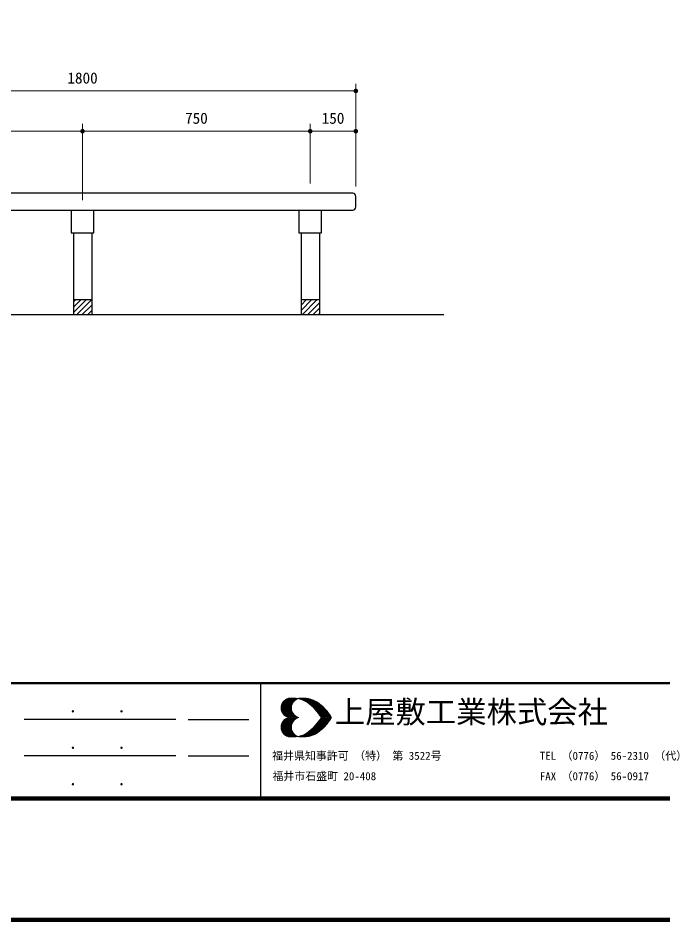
# Model space of a CAD drawing. Units: millimetres at full size, sheet at 1:20. Extents: x 0 to 8400, y 0 to 5940.
# Drawn here: x 2179 to 4303, y 0 to 2970 of the extents above; entities that cross this region are included whole.
import ezdxf
from ezdxf.enums import TextEntityAlignment as Align

# ---------------------------------------------------------------- set-up
doc = ezdxf.new("R2010")
doc.units = ezdxf.units.MM
doc.header["$LTSCALE"] = 20
for name, color, linetype, lineweight in [('D-STR-DIM\u3000寸法線、寸法値', 7, 'Continuous', 13), ('D-STR\u3000構造物外形線', 1, 'Continuous', 25), ('D-TTL-FRAM\u3000タイトル枠、凡例図枠', 2, 'Continuous', 50), ('D-TTL-LINE\u3000区切り線、罫線', 7, 'Continuous', 25), ('D-TTL-TXT\u3000文字列', 7, 'Continuous', 13), ('D-TTL\u3000外枠', 2, 'Continuous', 140)]:
    doc.layers.add(name, color=color, linetype=linetype, lineweight=lineweight)
doc.styles.add('ＭＳ ゴシック', font='')
doc.styles.get('ＭＳ ゴシック').set_extended_font_data('MS Gothic')

# ---------------------------------------------------------------- blocks, each defined once
blk = doc.blocks.new('filled_dot')
at = {"color": 0, "linetype": 'Continuous', "lineweight": -2, "const_width": 1.25}
blk.add_lwpolyline([(-0.625, 0, 1), (0.625, 0, 1)], format="xyb", close=True, dxfattribs=at)

msp = doc.modelspace()

# ---------------------------------------------------------------- linework, layer by layer
at = {"layer": 'D-STR-DIM\u3000寸法線、寸法値'}
for p, q in [((3291.69, 2414.82), (3291.69, 2753.8)), ((1491.69, 2729.8), (3291.69, 2729.8)), ((2391.69, 2369.82), (2391.69, 2621.33)), ((2391.69, 2369.82), (2391.69, 2621.33)), ((3141.69, 2424.82), (3141.69, 2621.33)), ((3141.69, 2444.82), (3141.69, 2621.33)), ((3291.69, 2414.82), (3291.69, 2621.33)), ((1641.69, 2597.33), (2391.69, 2597.33)), ((2391.69, 2597.33), (3141.69, 2597.33)), ((3141.69, 2597.33), (3291.69, 2597.33))]:
    msp.add_line(p, q, dxfattribs=at)
at = {"layer": 'D-STR\u3000構造物外形線'}
for p, q in [((3281.69, 2392.82), (1501.69, 2392.82)), ((3291.69, 2347.82), (3291.69, 2382.82)), ((1501.69, 2337.82), (3281.69, 2337.82)), ((2361.44, 2262.82), (2361.44, 1992.82)), ((2421.94, 2262.82), (2421.94, 1992.82)), ((3111.44, 2262.82), (3111.44, 1992.82)), ((3171.94, 2262.82), (3171.94, 1992.82)), ((2361.44, 1999.83), (2404.44, 2042.82)), ((2361.44, 2017.5), (2386.76, 2042.82)), ((2361.44, 2035.18), (2369.08, 2042.82)), ((2361.44, 2042.82), (2421.94, 2042.82)), ((2372.12, 1992.82), (2421.94, 2042.65)), ((2389.79, 1992.82), (2421.94, 2024.97)), ((3111.44, 2007.36), (3146.9, 2042.82)), ((3111.44, 2025.04), (3129.22, 2042.82)), ((3111.44, 2042.72), (3111.55, 2042.82)), ((3111.44, 2042.82), (3171.94, 2042.82)), ((3114.58, 1992.82), (3164.58, 2042.82)), ((3132.26, 1992.82), (3171.94, 2032.51)), ((3581.36, 1992.82), (1671.94, 1992.82)), ((2407.47, 1992.82), (2421.94, 2007.29)), ((3149.93, 1992.82), (3171.94, 2014.83)), ((3167.61, 1992.82), (3171.94, 1997.15))]:
    msp.add_line(p, q, dxfattribs=at)
for points in [[(2354.19, 2337.82), (2354.19, 2262.82), (2429.19, 2262.82), (2429.19, 2337.82)], [(3104.19, 2337.82), (3104.19, 2262.82), (3179.19, 2262.82), (3179.19, 2337.82)]]:
    msp.add_lwpolyline(points, dxfattribs=at)
for centre, start, end in [((3281.69, 2382.82), 0, 90), ((3281.69, 2347.82), 270, 0)]:
    msp.add_arc(centre, 10, start, end, dxfattribs=at)
at = {"layer": 'D-TTL-FRAM\u3000タイトル枠、凡例図枠'}
msp.add_lwpolyline([(400, 400), (8000, 400), (8000, 780), (400, 780)], close=True, dxfattribs=at)
at = {"layer": 'D-TTL-LINE\u3000区切り線、罫線'}
for p, q in [((2699.22, 660), (2199.22, 660)), ((2739.22, 660), (2939.22, 660)), ((2699.22, 540), (2199.22, 540)), ((2739.22, 540), (2939.22, 540))]:
    msp.add_line(p, q, dxfattribs=at)
msp.add_lwpolyline([(2979.22, 780), (4579.22, 780), (4579.22, 400), (2979.22, 400)], close=True, dxfattribs=at)
at = {"layer": 'D-TTL-TXT\u3000文字列'}
for p, q in [((3045.39, 698.34), (3077.48, 730.42)), ((3045.81, 693.76), (3082.48, 730.42)), ((3045.81, 703.34), (3072.48, 730.01)), ((3046.64, 690.01), (3087.06, 730.42)), ((3047.48, 686.26), (3091.23, 730.01)), ((3047.89, 710.01), (3065.81, 728.34)), ((3049.14, 683.34), (3095.81, 729.59)), ((3049.56, 713.34), (3096.23, 666.67)), ((3050.81, 716.67), (3082.06, 685.84)), ((3053.31, 719.17), (3079.98, 692.51)), ((3055.39, 721.67), (3079.56, 697.51)), ((3057.89, 723.76), (3079.56, 702.09)), ((3060.81, 725.42), (3080.39, 705.84)), ((3063.73, 727.51), (3081.64, 709.59)), ((3067.06, 728.76), (3082.89, 712.92)), ((3070.81, 730.01), (3084.56, 715.84)), ((3074.98, 730.42), (3086.64, 718.34)), ((3079.56, 730.42), (3088.73, 721.26)), ((3084.14, 730.42), (3091.23, 723.34)), ((3089.14, 730.42), (3094.14, 725.42)), ((3094.14, 730.01), (3097.06, 727.09)), ((3098.31, 727.51), (3099.56, 729.17)), ((3099.98, 728.76), (3100.39, 728.76)), ((3103.31, 728.34), (3105.39, 730.01)), ((3103.73, 730.01), (3105.81, 727.51)), ((3107.06, 727.09), (3110.39, 730.42)), ((3108.31, 730.01), (3112.89, 725.42)), ((3110.81, 726.26), (3115.39, 730.42)), ((3112.89, 730.01), (3119.98, 722.92)), ((3114.56, 725.01), (3119.98, 730.42)), ((3117.48, 730.42), (3129.56, 717.92)), ((3117.89, 723.76), (3124.56, 730.42)), ((3121.23, 722.09), (3128.73, 729.59)), ((3122.06, 730.01), (3185.81, 666.67)), ((3124.14, 720.42), (3132.48, 729.17)), ((3127.06, 730.01), (3190.39, 666.67)), ((3127.48, 719.17), (3136.64, 728.34)), ((3130.39, 717.09), (3140.39, 727.51)), ((3132.48, 729.17), (3194.97, 666.67)), ((3132.89, 715.42), (3144.14, 726.26)), ((3135.81, 713.34), (3147.89, 725.42)), ((3138.31, 728.34), (3199.97, 666.67)), ((3138.31, 711.26), (3151.23, 723.76)), ((3141.23, 709.17), (3154.56, 722.51)), ((3143.73, 707.09), (3157.48, 721.26)), ((3144.98, 726.26), (3204.56, 666.67)), ((3146.23, 705.01), (3160.81, 719.59)), ((3148.31, 702.51), (3163.73, 717.92)), ((3150.81, 700.42), (3166.64, 715.84)), ((3152.06, 723.76), (3209.14, 666.67)), ((3153.31, 697.92), (3169.14, 714.17)), ((3161.23, 719.17), (3207.06, 673.76)), ((3045.39, 698.76), (3077.48, 666.67)), ((3045.81, 702.92), (3082.48, 666.67)), ((3045.81, 693.34), (3072.89, 666.67)), ((3046.64, 706.67), (3087.06, 666.67)), ((3047.48, 687.51), (3067.06, 667.51)), ((3047.89, 710.42), (3091.64, 666.67)), ((3050.81, 680.01), (3082.89, 712.09)), ((3052.89, 677.51), (3080.39, 705.01)), ((3054.98, 675.01), (3079.56, 699.59)), ((3057.48, 672.92), (3079.56, 695.01)), ((3060.39, 670.84), (3080.81, 691.26)), ((3063.31, 669.17), (3081.64, 687.51)), ((3066.64, 667.51), (3082.89, 684.17)), ((3155.39, 695.42), (3172.06, 712.09)), ((3157.89, 692.92), (3174.56, 709.59)), ((3159.98, 690.42), (3177.06, 707.51)), ((3162.06, 687.92), (3179.56, 705.42)), ((3164.14, 685.42), (3182.06, 703.34)), ((3166.23, 682.92), (3184.56, 700.84)), ((3168.31, 680.01), (3187.06, 698.34)), ((3170.39, 677.51), (3189.14, 696.26)), ((3172.06, 674.59), (3191.22, 693.76)), ((3174.14, 671.67), (3193.72, 691.26)), ((3175.81, 668.76), (3195.81, 688.76)), ((3178.31, 666.67), (3197.89, 686.26)), ((3180.39, 705.01), (3191.64, 693.34)), ((3182.89, 666.67), (3199.97, 683.34)), ((3045.39, 634.18), (3077.48, 666.26)), ((3045.81, 630.01), (3082.48, 666.26)), ((3045.81, 639.59), (3072.89, 666.26)), ((3046.64, 626.26), (3087.06, 666.26)), ((3047.48, 645.43), (3067.06, 665.42)), ((3047.89, 622.51), (3091.64, 666.26)), ((3049.56, 619.59), (3096.23, 666.26)), ((3052.89, 655.42), (3080.39, 627.93)), ((3054.98, 657.92), (3079.56, 633.34)), ((3057.48, 660.01), (3079.56, 637.93)), ((3060.39, 662.09), (3080.81, 641.68)), ((3063.31, 663.76), (3081.64, 645.43)), ((3066.64, 665.42), (3082.89, 648.76)), ((3069.98, 666.67), (3084.56, 680.84)), ((3069.98, 666.26), (3084.56, 652.09)), ((3074.98, 666.67), (3086.64, 678.34)), ((3074.98, 666.26), (3086.64, 654.59)), ((3079.56, 666.67), (3088.73, 675.84)), ((3079.56, 666.26), (3088.73, 657.09)), ((3084.14, 666.67), (3090.81, 673.34)), ((3084.14, 666.26), (3090.81, 659.59)), ((3088.73, 666.67), (3093.73, 671.26)), ((3088.73, 666.26), (3093.73, 661.67)), ((3093.73, 666.67), (3096.64, 669.59)), ((3093.73, 666.26), (3096.64, 663.34)), ((3098.31, 666.67), (3099.98, 667.92)), ((3098.31, 666.26), (3099.98, 665.01)), ((3099.56, 667.92), (3101.23, 666.67)), ((3099.56, 665.01), (3101.23, 666.26)), ((3102.89, 666.67), (3103.31, 666.67)), ((3102.89, 666.26), (3103.31, 666.26)), ((3122.06, 602.93), (3185.81, 666.26)), ((3127.06, 602.93), (3190.39, 666.26)), ((3132.48, 603.76), (3194.97, 666.26)), ((3138.31, 604.59), (3199.97, 666.26)), ((3144.98, 606.68), (3204.56, 666.26)), ((3152.06, 609.18), (3209.14, 666.26)), ((3161.23, 613.76), (3207.06, 659.17)), ((3170.39, 677.09), (3180.81, 666.67)), ((3170.39, 655.84), (3180.81, 666.26)), ((3170.39, 655.42), (3189.14, 636.68)), ((3172.06, 658.34), (3191.22, 639.18)), ((3174.14, 661.26), (3193.72, 641.68)), ((3175.81, 664.17), (3195.81, 644.18)), ((3178.31, 666.26), (3197.89, 646.68)), ((3182.89, 666.26), (3199.97, 649.59)), ((3187.89, 666.67), (3202.06, 680.84)), ((3187.89, 666.26), (3202.06, 652.09)), ((3192.47, 666.67), (3204.14, 677.92)), ((3192.47, 666.26), (3204.14, 655.01)), ((3197.06, 666.67), (3205.81, 675.42)), ((3197.06, 666.26), (3205.81, 657.51)), ((3201.64, 666.67), (3207.89, 672.51)), ((3201.64, 666.26), (3207.89, 660.42)), ((3206.64, 666.67), (3209.56, 669.59)), ((3206.64, 666.26), (3209.56, 663.34)), ((3211.22, 666.67), (3211.64, 666.67)), ((3211.22, 666.26), (3211.64, 666.26)), ((3045.39, 634.59), (3077.48, 602.51)), ((3045.81, 639.18), (3082.48, 602.51)), ((3045.81, 629.59), (3072.48, 602.93)), ((3046.64, 642.93), (3087.06, 602.51)), ((3047.48, 646.68), (3091.23, 602.93)), ((3049.14, 649.59), (3095.81, 603.34)), ((3050.81, 652.92), (3082.89, 620.84)), ((3050.81, 616.26), (3082.06, 647.09)), ((3053.31, 613.76), (3079.98, 640.43)), ((3055.39, 611.26), (3079.56, 635.43)), ((3057.89, 609.18), (3079.56, 630.84)), ((3060.81, 607.51), (3080.39, 627.09)), ((3141.23, 623.76), (3154.56, 610.43)), ((3143.73, 625.84), (3157.48, 611.68)), ((3146.23, 627.93), (3160.81, 613.34)), ((3148.31, 630.43), (3163.73, 615.01)), ((3150.81, 632.51), (3166.64, 617.09)), ((3153.31, 635.01), (3169.14, 618.76)), ((3155.39, 637.51), (3172.06, 620.84)), ((3157.89, 640.01), (3174.56, 623.34)), ((3159.98, 642.51), (3177.06, 625.43)), ((3162.06, 645.01), (3179.56, 627.51)), ((3164.14, 647.51), (3182.06, 629.59)), ((3166.23, 650.01), (3184.56, 632.09)), ((3168.31, 652.92), (3187.06, 634.59)), ((3180.39, 627.93), (3191.64, 639.59)), ((3047.89, 622.93), (3065.81, 604.59)), ((3063.73, 605.43), (3081.64, 623.34)), ((3067.06, 604.18), (3082.89, 620.01)), ((3070.81, 602.93), (3084.56, 617.09)), ((3074.98, 602.51), (3086.64, 614.59)), ((3079.56, 602.51), (3088.73, 611.68)), ((3084.14, 602.51), (3091.23, 609.59)), ((3089.14, 602.51), (3094.14, 607.51)), ((3094.14, 602.93), (3097.06, 605.84)), ((3098.31, 605.43), (3099.56, 603.76)), ((3099.98, 604.18), (3100.39, 604.18)), ((3103.31, 604.59), (3105.39, 602.93)), ((3103.73, 602.93), (3105.81, 605.43)), ((3107.06, 605.84), (3110.39, 602.51)), ((3108.31, 602.93), (3112.89, 607.51)), ((3110.81, 606.68), (3115.39, 602.51)), ((3112.89, 602.93), (3119.98, 610.01)), ((3114.56, 607.93), (3119.98, 602.51)), ((3117.48, 602.51), (3129.56, 615.01)), ((3117.89, 609.18), (3124.56, 602.51)), ((3121.23, 610.84), (3128.73, 603.34)), ((3124.14, 612.51), (3132.48, 603.76)), ((3127.48, 613.76), (3136.64, 604.59)), ((3130.39, 615.84), (3140.39, 605.43)), ((3132.89, 617.51), (3144.14, 606.68)), ((3135.81, 619.59), (3147.89, 607.51)), ((3138.31, 621.68), (3151.23, 609.18))]:
    msp.add_line(p, q, dxfattribs=at)
for centre, radius, start, end in [((3078.22, 698.25), 32.79, 105.2024, 254.7976), ((3082.37, 636.78), 93.98, 58.71735, 97.79751), ((3112.45, 698.25), 32.79, 105.2024, 254.7976), ((3116.61, 636.78), 93.98, 58.71735, 97.79751), ((3034, 581.4), 166.9, 30.69974, 54.3922), ((3068.23, 581.4), 166.9, 30.69974, 54.3922), ((3078.22, 634.97), 32.79, 105.2024, 254.7976), ((3112.45, 634.97), 32.79, 105.2024, 254.7976), ((3034, 751.82), 166.9, 305.6078, 329.30026), ((3068.23, 751.82), 166.9, 305.6078, 329.30026), ((3082.37, 696.44), 93.98, 262.20249, 301.28265), ((3116.61, 696.44), 93.98, 262.20249, 301.28265)]:
    msp.add_arc(centre, radius, start, end, dxfattribs=at)
at = {"layer": 'D-TTL\u3000外枠'}
for points in [[(0, 0), (8400, 0), (8400, 5940), (0, 5940)], [(400, 400), (8000, 400), (8000, 5540), (400, 5540)]]:
    msp.add_lwpolyline(points, close=True, dxfattribs=at)

# ---------------------------------------------------------------- block references
at = {"layer": 'D-STR-DIM\u3000寸法線、寸法値', "xscale": 6, "yscale": 6, "rotation": 180}
for p in [(3291.69, 2729.8), (2391.69, 2597.33), (3141.69, 2597.33), (3291.69, 2597.33)]:
    msp.add_blockref('filled_dot', p, dxfattribs=at)
at = {"layer": 'D-STR-DIM\u3000寸法線、寸法値', "xscale": 6, "yscale": 6}
for p in [(2391.69, 2597.33), (3141.69, 2597.33)]:
    msp.add_blockref('filled_dot', p, dxfattribs=at)

# ---------------------------------------------------------------- texts
at = {"layer": 'D-STR-DIM\u3000寸法線、寸法値', "style": 'ＭＳ ゴシック'}
for s, p in [('1800', (2391.69, 2772.55)), ('750', (2766.69, 2640.09)), ('150', (3216.69, 2640.09))]:
    msp.add_text(s, height=36.66, dxfattribs=at).set_placement(p, align=Align.MIDDLE_CENTER)
at = {"layer": 'D-TTL-TXT\u3000文字列', "style": 'ＭＳ ゴシック'}
for s, height, p in [('上屋敷工業株式会社', 73.31, (3222.26, 626.38)), ('.', 43.99, (2345, 670.4)), ('.', 43.99, (2505, 670.4)), ('.', 43.99, (2345, 550.4)), ('.', 43.99, (2505, 550.4)), ('福井県知事許可 （特） 第 3522号', 26.39, (3016.29, 519.54)), ('TEL （0776） 56-2310 （代）', 26.39, (3897.6, 519.54)), ('福井市石盛町 20-408', 26.39, (3017.02, 452.37)), ('FAX （0776） 56-0917', 26.39, (3897.6, 452.37)), ('.', 43.99, (2345, 430.4)), ('.', 43.99, (2505, 430.4))]:
    msp.add_text(s, height=height, dxfattribs=at).set_placement(p, align=Align.BOTTOM_LEFT)

doc.saveas('drawing.dxf')
